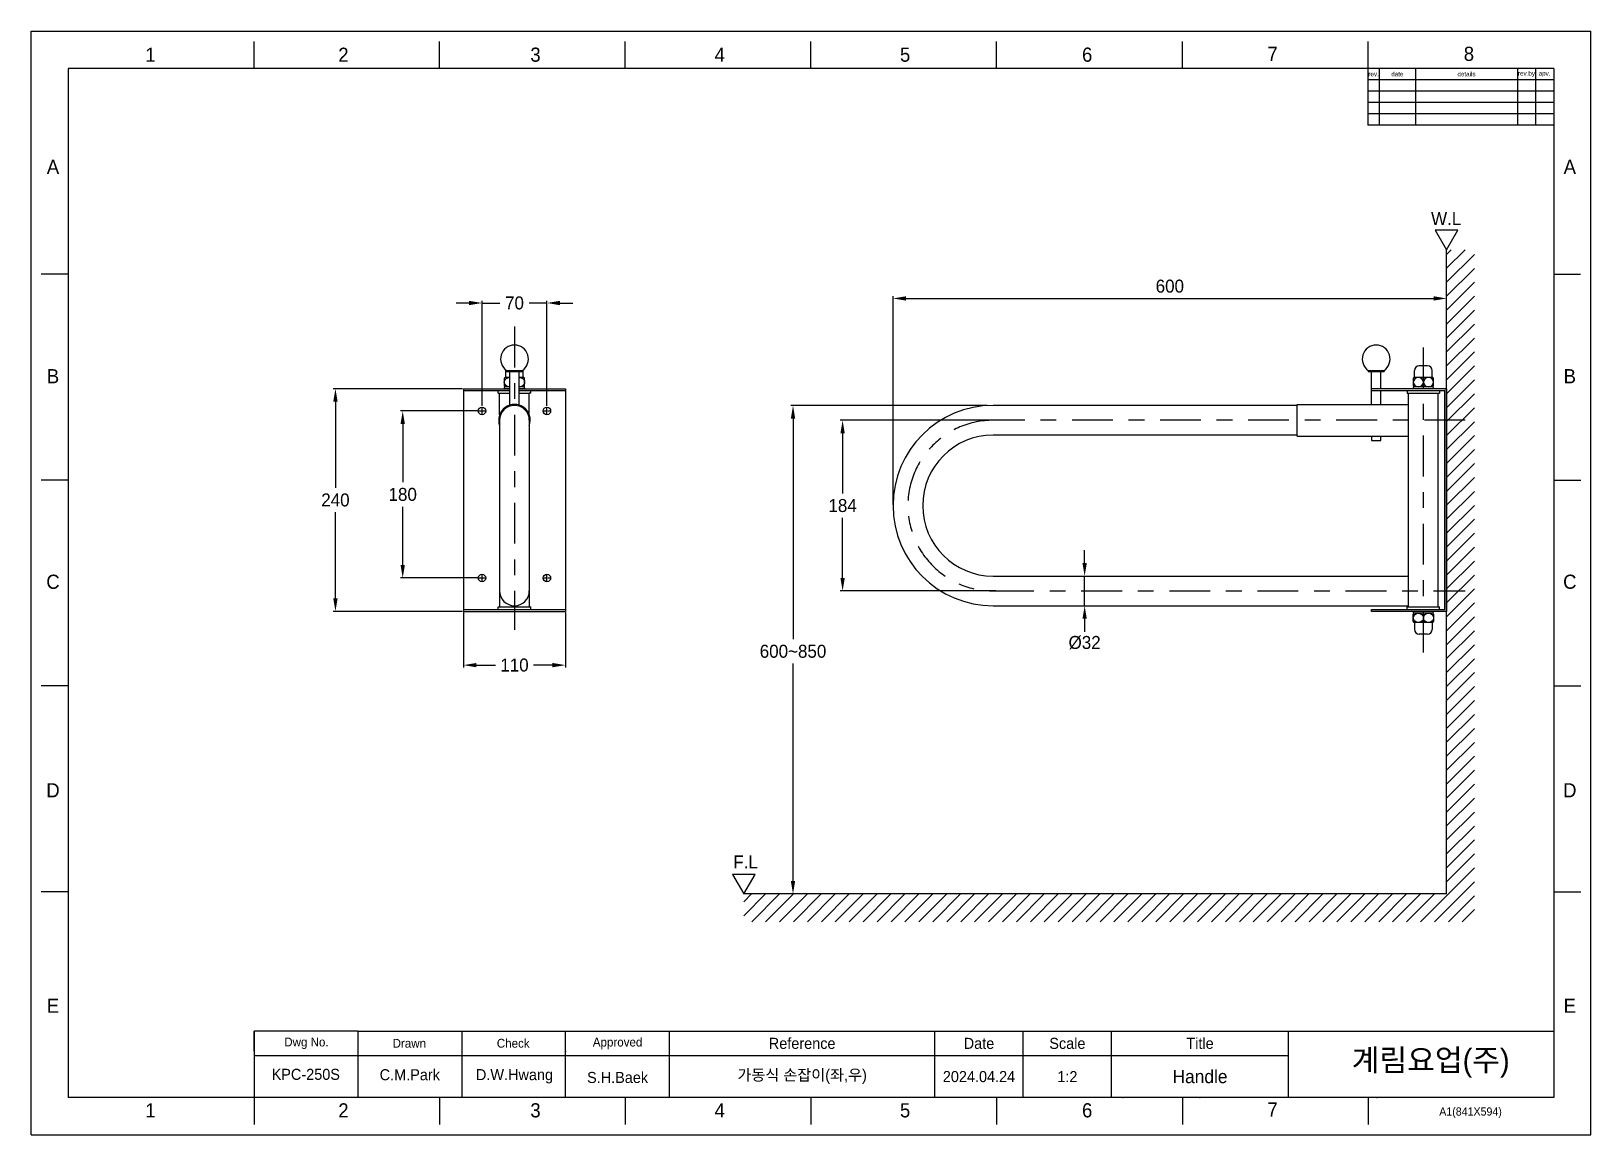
# Model space of a CAD drawing. Extents: x 33524 to 34365, y -12616 to -12021.
import ezdxf

# ---------------------------------------------------------------- set-up
doc = ezdxf.new("R2010")
doc.units = 0
doc.header["$MEASUREMENT"] = 0
doc.linetypes.add('CENTER', pattern=[47.5, 22, -8.5, 8.5, -8.5])
doc.linetypes.add('CENTERX2', pattern=[101.6, 63.5, -12.7, 12.7, -12.7])
doc.layers.get('0').update_dxf_attribs({"linetype": 'CONTINUOUS'})
doc.layers.get('Defpoints').update_dxf_attribs({"linetype": 'CONTINUOUS'})
for name, color, linetype in [('center', 1, 'CENTERX2'), ('FORM', 7, 'CONTINUOUS'), ('HATCH', 5, 'CONTINUOUS'), ('TEXT', 2, 'CONTINUOUS'), ('W.L', 2, 'CONTINUOUS')]:
    doc.layers.add(name, color=color, linetype=linetype)
doc.layers.add('DIM', color=3, linetype='CONTINUOUS', lineweight=9)
doc.styles.add('ROMANS', font='')
doc.styles.get("Standard").update_dxf_attribs({"font": ''})
doc.styles.get('ROMANS').set_extended_font_data('Gulim')
doc.styles.get('Standard').set_extended_font_data('Gulim')
doc.dimstyles.new('ISO-25', dxfattribs={"dimtxt": 8, "dimasz": 6, "dimexe": 1.25, "dimexo": 0.625, "dimtad": 1, "dimtih": 1, "dimtoh": 1, "dimdec": 1, "dimdsep": 46, "dimtxsty": 'Standard', "dimcen": 2.5, "dimclrd": 3, "dimclre": 3, "dimclrt": 3, "dimadec": 0, "dimazin": 0, "dimtfac": 1, "dimtdec": 1, "dimtmove": 0, "dimatfit": 3, "dimfxl": 1, "dimarcsym": 0})

# ---------------------------------------------------------------- blocks, each defined once
blk = doc.blocks.new('*D27')
at = {"layer": 'Defpoints', "color": 0, "transparency": 16777216}
for p in [(33961.52, -12230.45), (34042.72, -12230.45), (34044.81, -12322.45)]:
    blk.add_point(p, dxfattribs=at)
at = {"layer": 'DIM', "color": 3, "lineweight": -2, "transparency": 16777216}
for p, q in [((34042.09, -12230.45), (33960.27, -12230.45)), ((33961.52, -12237.45), (33961.52, -12269.86)), ((33961.52, -12315.45), (33961.52, -12283.05)), ((34044.18, -12322.45), (33960.27, -12322.45))]:
    blk.add_line(p, q, dxfattribs=at)
at = {"layer": 'DIM', "color": 3, "transparency": 16777216}
for points in [[(33960.36, -12237.45), (33962.69, -12237.45), (33961.52, -12230.45)], [(33960.36, -12315.45), (33962.69, -12315.45), (33961.52, -12322.45)]]:
    blk.add_solid(points, dxfattribs=at)
at = {"layer": 'DIM', "color": 3, "transparency": 16777216, "insert": (33961.52, -12276.45), "char_height": 7, "attachment_point": 5}
blk.add_mtext('184', dxfattribs=at)
blk = doc.blocks.new('*D28')
at = {"layer": 'Defpoints', "color": 0, "transparency": 16777216}
for p in [(34092.02, -12314.45), (34092.02, -12314.45), (34092.02, -12330.45)]:
    blk.add_point(p, dxfattribs=at)
at = {"layer": 'DIM', "color": 3, "lineweight": -2, "transparency": 16777216}
for p, q in [((34092.02, -12307.45), (34092.02, -12300.45)), ((34092.02, -12330.45), (34092.02, -12314.45)), ((34092.65, -12314.45), (34093.27, -12314.45)), ((34092.02, -12337.45), (34092.02, -12344.45)), ((34092.65, -12330.45), (34093.27, -12330.45))]:
    blk.add_line(p, q, dxfattribs=at)
at = {"layer": 'DIM', "color": 3, "transparency": 16777216}
for points in [[(34090.85, -12307.45), (34093.19, -12307.45), (34092.02, -12314.45)], [(34090.85, -12337.45), (34093.19, -12337.45), (34092.02, -12330.45)]]:
    blk.add_solid(points, dxfattribs=at)
at = {"layer": 'DIM', "color": 3, "transparency": 16777216, "insert": (34092.02, -12350.32), "char_height": 7, "attachment_point": 5}
blk.add_mtext('%%C32', dxfattribs=at)
blk = doc.blocks.new('*D29')
at = {"layer": 'Defpoints', "color": 0, "transparency": 16777216}
for p in [(34287.22, -12164.82), (34287.22, -12213.45), (33988.72, -12276.45)]:
    blk.add_point(p, dxfattribs=at)
at = {"layer": 'DIM', "color": 3, "lineweight": -2, "transparency": 16777216}
for p, q in [((33988.72, -12275.83), (33988.72, -12163.57)), ((33995.72, -12164.82), (34280.22, -12164.82)), ((34287.22, -12212.83), (34287.22, -12163.57))]:
    blk.add_line(p, q, dxfattribs=at)
at = {"layer": 'DIM', "color": 3, "transparency": 16777216}
for points in [[(33995.72, -12163.65), (33995.72, -12165.99), (33988.72, -12164.82)], [(34280.22, -12163.65), (34280.22, -12165.99), (34287.22, -12164.82)]]:
    blk.add_solid(points, dxfattribs=at)
at = {"layer": 'DIM', "color": 3, "transparency": 16777216, "insert": (34137.97, -12158.23), "char_height": 7, "attachment_point": 5}
blk.add_mtext('600', dxfattribs=at)
blk = doc.blocks.new('*U22')
at = {"layer": 'center', "color": 0, "linetype": 'CENTER', "transparency": 16777216}
for p, q in [((-2.12, 0), (-0.4, 0)), ((0, 0.4), (0, 2.12)), ((0.4, 0), (2.12, 0)), ((0, -2.12), (0, -0.4))]:
    blk.add_line(p, q, dxfattribs=at)
at = {"layer": 'center', "color": 0, "linetype": 'Continuous', "transparency": 16777216}
for p, q in [((-0.2, 0), (0.2, 0)), ((0, -0.2), (0, 0.2))]:
    blk.add_line(p, q, dxfattribs=at)
blk = doc.blocks.new('*U23')
at = {"layer": 'center', "color": 0, "linetype": 'CENTER', "transparency": 16777216}
for p, q in [((-2.12, 0), (-0.4, 0)), ((0, 0.4), (0, 2.12)), ((0.4, 0), (2.12, 0)), ((0, -2.12), (0, -0.4))]:
    blk.add_line(p, q, dxfattribs=at)
at = {"layer": 'center', "color": 0, "linetype": 'Continuous', "transparency": 16777216}
for p, q in [((-0.2, 0), (0.2, 0)), ((0, -0.2), (0, 0.2))]:
    blk.add_line(p, q, dxfattribs=at)
blk = doc.blocks.new('*U24')
at = {"layer": 'center', "color": 0, "linetype": 'CENTER', "transparency": 16777216}
for p, q in [((-2.12, 0), (-0.4, 0)), ((0, 0.4), (0, 2.12)), ((0.4, 0), (2.12, 0)), ((0, -2.12), (0, -0.4))]:
    blk.add_line(p, q, dxfattribs=at)
at = {"layer": 'center', "color": 0, "linetype": 'Continuous', "transparency": 16777216}
for p, q in [((-0.2, 0), (0.2, 0)), ((0, -0.2), (0, 0.2))]:
    blk.add_line(p, q, dxfattribs=at)
blk = doc.blocks.new('*U25')
at = {"layer": 'center', "color": 0, "linetype": 'CENTER', "transparency": 16777216}
for p, q in [((-2.12, 0), (-0.4, 0)), ((0, 0.4), (0, 2.12)), ((0.4, 0), (2.12, 0)), ((0, -2.12), (0, -0.4))]:
    blk.add_line(p, q, dxfattribs=at)
at = {"layer": 'center', "color": 0, "linetype": 'Continuous', "transparency": 16777216}
for p, q in [((-0.2, 0), (0.2, 0)), ((0, -0.2), (0, 0.2))]:
    blk.add_line(p, q, dxfattribs=at)
blk = doc.blocks.new('*D30')
at = {"layer": 'Defpoints', "color": 0, "transparency": 16777216}
for p in [(33802.08, -12167.28), (33767.08, -12223.39), (33802.08, -12223.39)]:
    blk.add_point(p, dxfattribs=at)
at = {"layer": 'DIM', "color": 3, "lineweight": -2, "transparency": 16777216}
for p, q in [((33760.08, -12167.28), (33753.08, -12167.28)), ((33767.08, -12222.77), (33767.08, -12166.03)), ((33767.08, -12167.28), (33774.08, -12167.28)), ((33774.08, -12167.28), (33776.73, -12167.28)), ((33795.08, -12167.28), (33792.44, -12167.28)), ((33802.08, -12167.28), (33795.08, -12167.28)), ((33802.08, -12222.77), (33802.08, -12166.03)), ((33809.08, -12167.28), (33816.08, -12167.28))]:
    blk.add_line(p, q, dxfattribs=at)
at = {"layer": 'DIM', "color": 3, "transparency": 16777216}
for points in [[(33760.08, -12166.11), (33760.08, -12168.45), (33767.08, -12167.28)], [(33809.08, -12166.11), (33809.08, -12168.45), (33802.08, -12167.28)]]:
    blk.add_solid(points, dxfattribs=at)
at = {"layer": 'DIM', "color": 3, "transparency": 16777216, "insert": (33784.58, -12167.28), "char_height": 7, "attachment_point": 5}
blk.add_mtext('70', dxfattribs=at)
blk = doc.blocks.new('*D31')
at = {"layer": 'Defpoints', "color": 0, "transparency": 16777216}
for p in [(33757.08, -12333.45), (33812.08, -12333.45), (33812.08, -12362.42)]:
    blk.add_point(p, dxfattribs=at)
at = {"layer": 'DIM', "color": 3, "lineweight": -2, "transparency": 16777216}
for p, q in [((33757.08, -12334.08), (33757.08, -12363.67)), ((33812.08, -12334.08), (33812.08, -12363.67)), ((33764.08, -12362.42), (33774.32, -12362.42)), ((33805.08, -12362.42), (33794.85, -12362.42))]:
    blk.add_line(p, q, dxfattribs=at)
at = {"layer": 'DIM', "color": 3, "transparency": 16777216}
for points in [[(33764.08, -12361.25), (33764.08, -12363.59), (33757.08, -12362.42)], [(33805.08, -12361.25), (33805.08, -12363.59), (33812.08, -12362.42)]]:
    blk.add_solid(points, dxfattribs=at)
at = {"layer": 'DIM', "color": 3, "transparency": 16777216, "insert": (33784.58, -12362.42), "char_height": 7, "attachment_point": 5}
blk.add_mtext('110', dxfattribs=at)
blk = doc.blocks.new('*D32')
at = {"layer": 'Defpoints', "color": 0, "transparency": 16777216}
for p in [(33765.02, -12225.45), (33724.31, -12315.45), (33765.02, -12315.45)]:
    blk.add_point(p, dxfattribs=at)
at = {"layer": 'DIM', "color": 3, "lineweight": -2, "transparency": 16777216}
for p, q in [((33764.4, -12225.45), (33723.06, -12225.45)), ((33724.31, -12232.45), (33724.31, -12263.86)), ((33724.31, -12308.45), (33724.31, -12277.05)), ((33764.4, -12315.45), (33723.06, -12315.45))]:
    blk.add_line(p, q, dxfattribs=at)
at = {"layer": 'DIM', "color": 3, "transparency": 16777216}
for points in [[(33723.14, -12232.45), (33725.47, -12232.45), (33724.31, -12225.45)], [(33723.14, -12308.45), (33725.47, -12308.45), (33724.31, -12315.45)]]:
    blk.add_solid(points, dxfattribs=at)
at = {"layer": 'DIM', "color": 3, "transparency": 16777216, "insert": (33724.31, -12270.45), "char_height": 7, "attachment_point": 5}
blk.add_mtext('180', dxfattribs=at)
blk = doc.blocks.new('*D33')
at = {"layer": 'Defpoints', "color": 0, "transparency": 16777216}
for p in [(33757.08, -12213.45), (33688.03, -12333.45), (33757.08, -12333.45)]:
    blk.add_point(p, dxfattribs=at)
at = {"layer": 'DIM', "color": 3, "lineweight": -2, "transparency": 16777216}
for p, q in [((33756.46, -12213.45), (33686.78, -12213.45)), ((33688.03, -12220.45), (33688.03, -12266.86)), ((33688.03, -12326.45), (33688.03, -12280.05)), ((33756.46, -12333.45), (33686.78, -12333.45))]:
    blk.add_line(p, q, dxfattribs=at)
at = {"layer": 'DIM', "color": 3, "transparency": 16777216}
for points in [[(33686.87, -12220.45), (33689.2, -12220.45), (33688.03, -12213.45)], [(33686.87, -12326.45), (33689.2, -12326.45), (33688.03, -12333.45)]]:
    blk.add_solid(points, dxfattribs=at)
at = {"layer": 'DIM', "color": 3, "transparency": 16777216, "insert": (33688.03, -12273.45), "char_height": 7, "attachment_point": 5}
blk.add_mtext('240', dxfattribs=at)
blk = doc.blocks.new('*D34')
at = {"layer": 'Defpoints', "color": 0, "transparency": 16777216}
for p in [(33934.78, -12222.52), (34040.01, -12222.52), (33940.62, -12485.75)]:
    blk.add_point(p, dxfattribs=at)
at = {"layer": 'DIM', "color": 3, "lineweight": -2, "transparency": 16777216}
for p, q in [((34039.38, -12222.52), (33933.53, -12222.52)), ((33934.78, -12229.52), (33934.78, -12348.4)), ((33934.78, -12478.75), (33934.78, -12361.58)), ((33939.99, -12485.75), (33933.53, -12485.75))]:
    blk.add_line(p, q, dxfattribs=at)
at = {"layer": 'DIM', "color": 3, "transparency": 16777216}
for points in [[(33933.61, -12229.52), (33935.94, -12229.52), (33934.78, -12222.52)], [(33933.61, -12478.75), (33935.94, -12478.75), (33934.78, -12485.75)]]:
    blk.add_solid(points, dxfattribs=at)
at = {"layer": 'DIM', "color": 3, "transparency": 16777216, "insert": (33934.78, -12354.99), "char_height": 7, "attachment_point": 5}
blk.add_mtext('600~850', dxfattribs=at)

msp = doc.modelspace()

# ---------------------------------------------------------------- hatches: boundary and pattern name
at = {"layer": 'HATCH', "linetype": 'ByBlock'}
h = msp.add_hatch(dxfattribs=at)
h.set_pattern_fill('ANSI31', color=5, scale=42.5, style=0)
h.set_pattern_definition([(45, (-1908.653, -125.948), (-3.7565048, 3.7565048), [])])
h.paths.add_polyline_path([(34302.22, -12138.64), (34287.22, -12138.64), (34287.22, -12485.75), (33908.28, -12485.75), (33908.28, -12500.75), (34302.22, -12500.75)])

# ---------------------------------------------------------------- linework, layer by layer
for p, q in [((34276.97, -12201.2), (34272.47, -12201.2)), ((33779.1, -12207.95), (33779.1, -12211.95)), ((33782.08, -12207.45), (33779.6, -12207.45)), ((33779.83, -12207.45), (33779.83, -12203.7)), ((33780.33, -12203.63), (33788.83, -12203.63)), ((33780.33, -12203.63), (33780.33, -12204.13)), ((33780.33, -12204.13), (33788.83, -12204.13)), ((33782.08, -12222.33), (33782.08, -12204.13)), ((33787.08, -12222.33), (33787.08, -12204.13)), ((33787.08, -12213.45), (33787.08, -12204.13)), ((33789.57, -12207.45), (33787.08, -12207.45)), ((33788.83, -12203.63), (33788.83, -12204.13)), ((33789.33, -12207.45), (33789.33, -12203.7)), ((33790.07, -12211.95), (33790.07, -12207.95)), ((34244.97, -12203.63), (34253.47, -12203.63)), ((34244.97, -12203.63), (34244.97, -12204.13)), ((34244.97, -12204.13), (34253.47, -12204.13)), ((34246.72, -12221.95), (34246.72, -12204.13)), ((34251.72, -12213.45), (34251.72, -12204.13)), ((34253.47, -12203.63), (34253.47, -12204.13)), ((34269.23, -12207.95), (34269.23, -12211.95)), ((34279.7, -12207.45), (34269.73, -12207.45)), ((34269.97, -12207.45), (34269.97, -12203.7)), ((34279.47, -12207.45), (34279.47, -12203.7)), ((34280.2, -12211.95), (34280.2, -12207.95)), ((33757.08, -12213.45), (33757.08, -12333.45)), ((33757.08, -12213.45), (33782.08, -12213.45)), ((33757.08, -12214.45), (33782.05, -12214.45)), ((33775.83, -12215.95), (33775.83, -12214.45)), ((33775.83, -12215.95), (33776.58, -12215.95)), ((33776.58, -12215.95), (33782.05, -12215.95)), ((33776.58, -12227.58), (33776.58, -12215.95)), ((33779.1, -12212.95), (33779.1, -12213.45)), ((33782.08, -12213.45), (33779.1, -12213.45)), ((33782.08, -12212.45), (33779.6, -12212.45)), ((33782.05, -12215.95), (33782.05, -12214.45)), ((33789.57, -12212.45), (33787.08, -12212.45)), ((33787.08, -12213.45), (33812.08, -12213.45)), ((33790.07, -12213.45), (33787.08, -12213.45)), ((33787.12, -12214.45), (33812.08, -12214.45)), ((33787.12, -12215.95), (33787.12, -12214.45)), ((33787.12, -12215.95), (33792.58, -12215.95)), ((33790.07, -12212.95), (33790.07, -12213.45)), ((33793.33, -12215.95), (33792.58, -12215.95)), ((33792.58, -12227.58), (33792.58, -12215.95)), ((33793.33, -12215.95), (33793.33, -12214.45)), ((33812.08, -12213.45), (33812.08, -12333.45)), ((34287.22, -12213.45), (34246.72, -12213.45)), ((34246.72, -12214.45), (34286.22, -12214.45)), ((34251.72, -12221.95), (34251.72, -12214.45)), ((34265.97, -12214.45), (34265.97, -12215.95)), ((34265.97, -12215.95), (34283.47, -12215.95)), ((34266.72, -12330.95), (34266.72, -12215.95)), ((34269.23, -12212.95), (34269.23, -12213.45)), ((34280.2, -12213.45), (34269.23, -12213.45)), ((34279.7, -12212.45), (34269.73, -12212.45)), ((34280.2, -12212.95), (34280.2, -12213.45)), ((34282.72, -12330.95), (34282.72, -12215.95)), ((34283.47, -12214.45), (34283.47, -12215.95)), ((34286.22, -12213.45), (34287.22, -12213.45)), ((34286.22, -12332.45), (34286.22, -12214.45)), ((34287.22, -12213.45), (34287.22, -12333.45)), ((34206.72, -12222.45), (34042.72, -12222.45)), ((34206.72, -12238.95), (34206.72, -12221.95)), ((34206.72, -12221.95), (34266.72, -12221.95)), ((33776.58, -12230.45), (33776.58, -12330.95)), ((33792.58, -12230.45), (33792.58, -12330.95)), ((34206.72, -12238.45), (34042.72, -12238.45)), ((34206.72, -12238.95), (34266.72, -12238.95)), ((34246.72, -12238.95), (34246.72, -12241.45)), ((34246.72, -12241.45), (34251.72, -12241.45)), ((34251.72, -12241.45), (34251.72, -12238.95)), ((34042.72, -12314.45), (34266.72, -12314.45)), ((33757.08, -12332.45), (33812.08, -12332.45)), ((33757.08, -12333.45), (33812.08, -12333.45)), ((33775.83, -12330.95), (33793.33, -12330.95)), ((33775.83, -12332.45), (33775.83, -12330.95)), ((33793.33, -12332.45), (33793.33, -12330.95)), ((34042.72, -12330.45), (34266.72, -12330.45)), ((34246.72, -12333.45), (34246.72, -12332.45)), ((34246.72, -12332.45), (34286.22, -12332.45)), ((34287.22, -12333.45), (34246.72, -12333.45)), ((34265.97, -12330.95), (34283.47, -12330.95)), ((34265.97, -12332.45), (34265.97, -12330.95)), ((34269.23, -12333.95), (34269.23, -12333.45)), ((34280.2, -12333.45), (34269.23, -12333.45)), ((34269.23, -12338.95), (34269.23, -12334.95)), ((34279.7, -12334.45), (34269.73, -12334.45)), ((34280.2, -12333.95), (34280.2, -12333.45)), ((34280.2, -12334.95), (34280.2, -12338.95)), ((34283.47, -12332.45), (34283.47, -12330.95)), ((34287.22, -12333.45), (34286.22, -12333.45)), ((34279.7, -12339.45), (34269.73, -12339.45)), ((34269.97, -12339.45), (34269.97, -12343.2)), ((34276.97, -12345.7), (34272.47, -12345.7)), ((34279.47, -12339.45), (34279.47, -12343.2))]:
    msp.add_line(p, q)
for centre in [(33767.08, -12225.45), (33802.08, -12225.45), (33767.08, -12315.45), (33802.08, -12315.45)]:
    msp.add_circle(centre, 2)
for centre, radius, start, end in [((33784.58, -12197.45), 7.5, 304.51811, 235.48189), ((34249.22, -12197.45), 7.5, 304.51811, 235.48189), ((34272.47, -12203.7), 2.5, 90, 180), ((34276.97, -12203.7), 2.5, 0, 90), ((33779.6, -12207.95), 0.5, 90, 180), ((33782.33, -12203.7), 2.5, 170.3896, 180), ((33786.83, -12203.7), 2.5, 0, 9.6104), ((33789.57, -12207.95), 0.5, 0, 90), ((34269.73, -12207.95), 0.5, 90, 180), ((34279.7, -12207.95), 0.5, 0, 90), ((33779.6, -12211.95), 0.5, 180, 270), ((33779.6, -12212.95), 0.5, 90, 180), ((33789.57, -12211.95), 0.5, 270, 0), ((33789.57, -12212.95), 0.5, 0, 90), ((34269.73, -12211.95), 0.5, 180, 270), ((34269.73, -12212.95), 0.5, 90, 180), ((34279.7, -12211.95), 0.5, 270, 0), ((34279.7, -12212.95), 0.5, 0, 90), ((33784.58, -12230.45), 8.5, 340.25008, 199.74992), ((33784.58, -12230.45), 8, 0, 180), ((34042.72, -12276.45), 54, 90, 270), ((34042.72, -12276.45), 38, 90, 270), ((33784.58, -12322.45), 8, 180, 0), ((34269.73, -12333.95), 0.5, 180, 270), ((34269.73, -12334.95), 0.5, 90, 180), ((34279.7, -12333.95), 0.5, 270, 0), ((34279.7, -12334.95), 0.5, 0, 90), ((34269.73, -12338.95), 0.5, 180, 270), ((34272.47, -12343.2), 2.5, 180, 270), ((34276.97, -12343.2), 2.5, 270, 0), ((34279.7, -12338.95), 0.5, 270, 0)]:
    msp.add_arc(centre, radius, start, end)
at = {"extrusion": (0, 0, -1)}
for centre, major_axis in [((33781.84, -12209.95), (2.74, 0)), ((33787.33, -12209.95), (-2.74, 0))]:
    msp.add_ellipse(centre, major_axis=major_axis, ratio=0.911606, start_param=1.482286, end_param=4.800899, dxfattribs=at)
for centre, major_axis in [((34271.98, -12209.95), (2.74, 0)), ((34277.46, -12209.95), (-2.74, 0))]:
    msp.add_ellipse(centre, major_axis=major_axis, ratio=0.911606, dxfattribs=at)
for centre, major_axis in [((34271.98, -12336.95), (2.74, 0)), ((34277.46, -12336.95), (-2.74, 0))]:
    msp.add_ellipse(centre, major_axis=major_axis, ratio=0.911606)
at = {"layer": 'center', "color": 1, "linetype": 'CENTER'}
for p, q in [((33784.58, -12179.95), (33784.58, -12343.45)), ((34274.72, -12355.7), (34274.72, -12191.2)), ((34297.22, -12230.45), (34042.72, -12230.45)), ((34042.72, -12322.45), (34297.22, -12322.45))]:
    msp.add_line(p, q, dxfattribs=at)
msp.add_arc((34042.72, -12276.45), 46, 90, 270, dxfattribs=at)
at = {"layer": 'FORM', "color": 7, "linetype": 'Continuous'}
for p, q in [((33523.97, -12615.52), (33523.97, -12020.81)), ((33523.97, -12020.81), (34364.97, -12020.81)), ((33644.12, -12040.83), (33644.12, -12026.28)), ((33744.23, -12040.83), (33744.23, -12026.28)), ((33844.35, -12040.83), (33844.35, -12026.28)), ((33944.47, -12040.83), (33944.47, -12026.28)), ((34044.59, -12040.83), (34044.59, -12026.28)), ((34144.71, -12040.83), (34144.71, -12026.28)), ((34244.83, -12040.83), (34244.83, -12026.28)), ((34364.97, -12615.52), (34364.97, -12020.81)), ((33544, -12040.83), (33544, -12595.49)), ((34344.95, -12040.83), (33544, -12040.83)), ((33544, -12151.77), (33529.44, -12151.77)), ((34344.95, -12151.76), (34359.5, -12151.76)), ((33544, -12262.7), (33529.44, -12262.7)), ((34344.95, -12262.69), (34359.51, -12262.69)), ((33544, -12373.63), (33529.44, -12373.63)), ((34344.95, -12373.62), (34359.51, -12373.62)), ((33544, -12484.56), (33529.44, -12484.56)), ((34344.95, -12484.56), (34359.51, -12484.56)), ((33700.13, -12559.74), (33644.12, -12559.74)), ((33644.12, -12559.74), (33644.12, -12595.49)), ((33644.12, -12570.46), (33644.12, -12559.74)), ((34344.95, -12595.49), (33544, -12595.49)), ((33644.12, -12595.49), (33644.12, -12610.05)), ((33744.23, -12595.49), (33744.23, -12610.05)), ((33844.35, -12595.49), (33844.35, -12610.05)), ((33944.47, -12595.49), (33944.47, -12610.05)), ((34044.59, -12595.49), (34044.59, -12610.05)), ((34144.71, -12595.49), (34144.71, -12610.05)), ((34244.83, -12595.49), (34244.83, -12610.05)), ((33523.97, -12615.52), (34364.97, -12615.52))]:
    msp.add_line(p, q, dxfattribs=at)
at = {"layer": 'FORM'}
for p, q in [((34244.8, -12040.83), (34244.8, -12071.37)), ((34250.91, -12040.83), (34250.91, -12071.37)), ((34270.45, -12040.83), (34270.45, -12071.37)), ((34325.41, -12040.83), (34325.41, -12071.37)), ((34335.18, -12040.83), (34335.18, -12071.37)), ((34344.95, -12046.94), (34244.8, -12046.94)), ((34344.95, -12053.05), (34244.8, -12053.05)), ((34344.95, -12059.15), (34244.8, -12059.15)), ((34344.95, -12065.26), (34244.8, -12065.26)), ((34344.95, -12071.37), (34244.8, -12071.37)), ((33700.13, -12559.74), (34344.95, -12559.74)), ((33700.13, -12559.74), (33700.13, -12595.49)), ((33756.15, -12559.74), (33756.15, -12595.49)), ((33812.17, -12595.49), (33812.17, -12559.74)), ((33868.19, -12595.49), (33868.19, -12559.74)), ((34011.22, -12595.49), (34011.22, -12559.74)), ((34011.22, -12595.49), (34011.22, -12559.74)), ((34011.22, -12595.49), (34011.22, -12559.74)), ((34058.89, -12595.49), (34058.89, -12559.74)), ((34106.57, -12595.49), (34106.57, -12559.74)), ((34201.92, -12595.49), (34201.92, -12559.74)), ((33644.12, -12572.85), (34201.92, -12572.85))]:
    msp.add_line(p, q, dxfattribs=at)
at = {"layer": 'FORM', "linetype": 'Continuous'}
msp.add_line((34344.95, -12040.83), (34344.95, -12595.49), dxfattribs=at)
at = {"layer": 'FORM'}
for p in [(34112.69, -12595.49), (34154.13, -12595.49), (34249.54, -12595.49)]:
    msp.add_point(p, dxfattribs=at)
at = {"layer": 'TEXT'}
msp.add_point((33812.17, -12570.46), dxfattribs=at)
at = {"layer": 'W.L', "color": 2}
for q in [(34287.22, -12138.64), (33908.28, -12485.75)]:
    msp.add_line((34287.22, -12485.75), q, dxfattribs=at)
at = {"layer": 'W.L', "color": 2, "linetype": 'ByBlock'}
for points in [[(34287.22, -12138.64), (34293.33, -12128.07), (34281.11, -12128.07)], [(33908.28, -12485.75), (33914.39, -12475.17), (33902.18, -12475.17)]]:
    msp.add_lwpolyline(points, close=True, dxfattribs=at)

# ---------------------------------------------------------------- block references
at = {"layer": 'center', "color": 1, "linetype": 'CENTER'}
for name, p in [('*U22', (33767.08, -12225.45)), ('*U23', (33802.08, -12225.45)), ('*U25', (33767.08, -12315.45)), ('*U24', (33802.08, -12315.45))]:
    msp.add_blockref(name, p, dxfattribs=at)

# ---------------------------------------------------------------- texts
at = {"layer": 'FORM', "char_height": 7.63, "attachment_point": 5}
for s, width, insert in [('1', 50.0595, (33588.28, -12033.49)), ('2', 50.0595, (33692.36, -12033.49)), ('3', 50.0595, (33795.92, -12033.49)), ('4', 50.0595, (33895.27, -12033.49)), ('5', 50.0595, (33995.23, -12033.49)), ('6', 50.0595, (34093.39, -12033.49)), ('7', 50.0595, (34193.34, -12033.03)), ('8', 50.0595, (34299.25, -12033.03)), ('A', 10.0119, (33535.73, -12093.89)), ('A', 10.0119, (34353.65, -12093.89)), ('B', 10.0119, (33535.73, -12206.72)), ('B', 10.0119, (34353.65, -12206.72)), ('C', 10.0119, (33535.73, -12317.54)), ('C', 10.0119, (34353.65, -12317.54)), ('D', 10.0119, (33535.73, -12429.87)), ('D', 10.0119, (34353.65, -12429.87)), ('E', 10.0119, (33535.73, -12545.98)), ('E', 10.0119, (34353.65, -12545.98)), ('7', 50.0595, (34193.34, -12601.92)), ('1', 50.0595, (33588.28, -12602.37)), ('2', 50.0595, (33692.36, -12602.37)), ('3', 50.0595, (33795.92, -12602.37)), ('4', 50.0595, (33895.27, -12602.37)), ('5', 50.0595, (33995.23, -12602.37)), ('6', 50.0595, (34093.39, -12602.37))]:
    msp.add_mtext_dynamic_manual_height_columns(s, width=width, gutter_width=12.51, heights=[0], dxfattribs=dict(at, insert=insert))
at = {"layer": 'TEXT', "style": 'ROMANS'}
msp.add_text('A1(841X594)', height=4.3802, dxfattribs=at).set_placement((34283.24, -12605.16))
at = {"layer": 'TEXT', "attachment_point": 5}
for s, width, gutter_width, heights, insert, char_height in [('date', 19.5411, 15.27, [0], (34260.68, -12043.89), 2.443), ('details', 54.9593, 15.27, [0], (34297.93, -12043.89), 2.443), ('rev.by', 9.7705, 15.27, [0], (34330.29, -12043.89), 2.443), ('apv.', 9.7705, 15.27, [0], (34340.06, -12043.89), 2.443), ('rev.', 6.1066, 15.27, [0], (34247.85, -12043.89), 2.443), ('Dwg No.', 56.019, 29.8, [0], (33672.39, -12566.23), 4.768), ('Drawn', 56.019, 29.8, [0], (33727.88, -12566.23), 4.768), ('Check', 56.019, 29.8, [0], (33783.9, -12566.23), 4.768), ('Approved', 56.019, 29.8, [0], (33840.18, -12566.29), 4.768), ('Reference', 143.0272, 29.8, [0], (33939.7, -12566.29), 5.959), ('Date', 47.6757, 29.8, [0], (34035.06, -12566.29), 5.959), ('Scale', 47.6757, 29.8, [0], (34082.73, -12566.29), 5.959), ('Title', 95.3515, 29.8, [0], (34154.25, -12566.29), 5.959), ('KPC-250S', 5.9595, 29.8, [5.19], (33672.05, -12582.98), 5.959), ('C.M.Park', 44.8871, 29.8, [0], (33728.14, -12583.2), 5.959), ('D.W.Hwang', 56.019, 29.8, [0], (33784.58, -12584), 5.959), ('S.H.Baek', 56.019, 29.8, [0], (33840.18, -12584.67), 5.959), ('가동식 손잡이(좌,우)', 143.0272, 29.8, [0], (33939.7, -12584.17), 6), ('2024.04.24', 47.6757, 29.8, [0], (34035.06, -12584.17), 5.959), ('1:2', 47.6757, 29.8, [0], (34082.73, -12584.17), 5.959), ('Handle', 95.3515, 29.8, [0], (34154.25, -12584.17), 7.151)]:
    msp.add_mtext_dynamic_manual_height_columns(s, width=width, gutter_width=gutter_width, heights=heights, dxfattribs=dict(at, insert=insert, char_height=char_height))
at = {"layer": 'TEXT', "linetype": 'CENTERX2', "insert": (34278.62, -12577.04), "char_height": 11.9189, "attachment_point": 5}
msp.add_mtext_dynamic_manual_height_columns('{\\fHYGothic-Medium|b0|i0|c129|p18;계림요업(주)}', width=143.0272, gutter_width=29.8, heights=[0], dxfattribs=at)
at = {"layer": 'W.L', "color": 2, "linetype": 'ByBlock', "char_height": 7, "attachment_point": 1}
for s, insert in [('W.L', (34278.84, -12118.32)), ('F.L', (33902.57, -12464.98))]:
    msp.add_mtext_dynamic_manual_height_columns(s, width=26.1796, gutter_width=26.28, heights=[0], dxfattribs=dict(at, insert=insert))

# ---------------------------------------------------------------- dimensions: what is measured, and where the dimension line sits
at = {"layer": 'DIM'}
for base, p1, p2, text, override, picture, middle in [((34287.22, -12164.82), (33988.72, -12276.45), (34287.22, -12213.45), '600', {"dimtxt": 7, "dimasz": 7, "dimgap": 3}, '*D29', (34137.97, -12158.23)), ((33812.08, -12362.42), (33757.08, -12333.45), (33812.08, -12333.45), '110', {"dimtxt": 7, "dimasz": 7, "dimgap": 3, "dimtad": 0}, '*D31', (33784.58, -12362.42))]:
    dim = msp.add_linear_dim(base=base, p1=p1, p2=p2, text=text, dimstyle='ISO-25', override=override, dxfattribs=at)
    dim.commit()
    dim.dimension.update_dxf_attribs({"geometry": picture, "text_midpoint": middle})
dim = msp.add_linear_dim(base=(33802.08, -12167.28), p1=(33767.08, -12223.39), p2=(33802.08, -12223.39), text='70', dimstyle='ISO-25', override={"dimtxt": 7, "dimasz": 7, "dimgap": 3, "dimtad": 0}, dxfattribs=at)
dim.commit()
dim.dimension.update_dxf_attribs({"geometry": '*D30', "text_midpoint": (33784.58, -12167.28), "dimtype": 160})
for base, p1, p2, text, picture, middle in [((33688.03, -12333.45), (33757.08, -12213.45), (33757.08, -12333.45), '240', '*D33', (33688.03, -12273.45)), ((33724.31, -12315.45), (33765.02, -12225.45), (33765.02, -12315.45), '180', '*D32', (33724.31, -12270.45))]:
    dim = msp.add_linear_dim(base=base, p1=p1, p2=p2, angle=90, text=text, dimstyle='ISO-25', override={"dimtxt": 7, "dimasz": 7, "dimgap": 3}, dxfattribs=at)
    dim.commit()
    dim.dimension.update_dxf_attribs({"geometry": picture, "text_midpoint": middle})
for base, p1, p2, text, override, picture, middle in [((33934.78, -12222.52), (33940.62, -12485.75), (34040.01, -12222.52), '600~850', {"dimtxt": 7, "dimasz": 7, "dimgap": 3}, '*D34', (33934.78, -12354.99)), ((33961.52, -12230.45), (34044.81, -12322.45), (34042.72, -12230.45), '184', {"dimtxt": 7, "dimasz": 7, "dimgap": 3}, '*D27', (33961.52, -12276.45)), ((34092.02, -12314.45), (34092.02, -12330.45), (34092.02, -12314.45), '%%C32', {"dimtxt": 7, "dimasz": 7, "dimgap": 3, "dimtmove": 2}, '*D28', (34092.02, -12350.32))]:
    dim = msp.add_linear_dim(base=base, p1=p1, p2=p2, angle=90, text=text, dimstyle='ISO-25', override=override, dxfattribs=at)
    dim.commit()
    dim.dimension.update_dxf_attribs({"geometry": picture, "text_midpoint": middle, "dimtype": 160})

doc.saveas('drawing.dxf')
